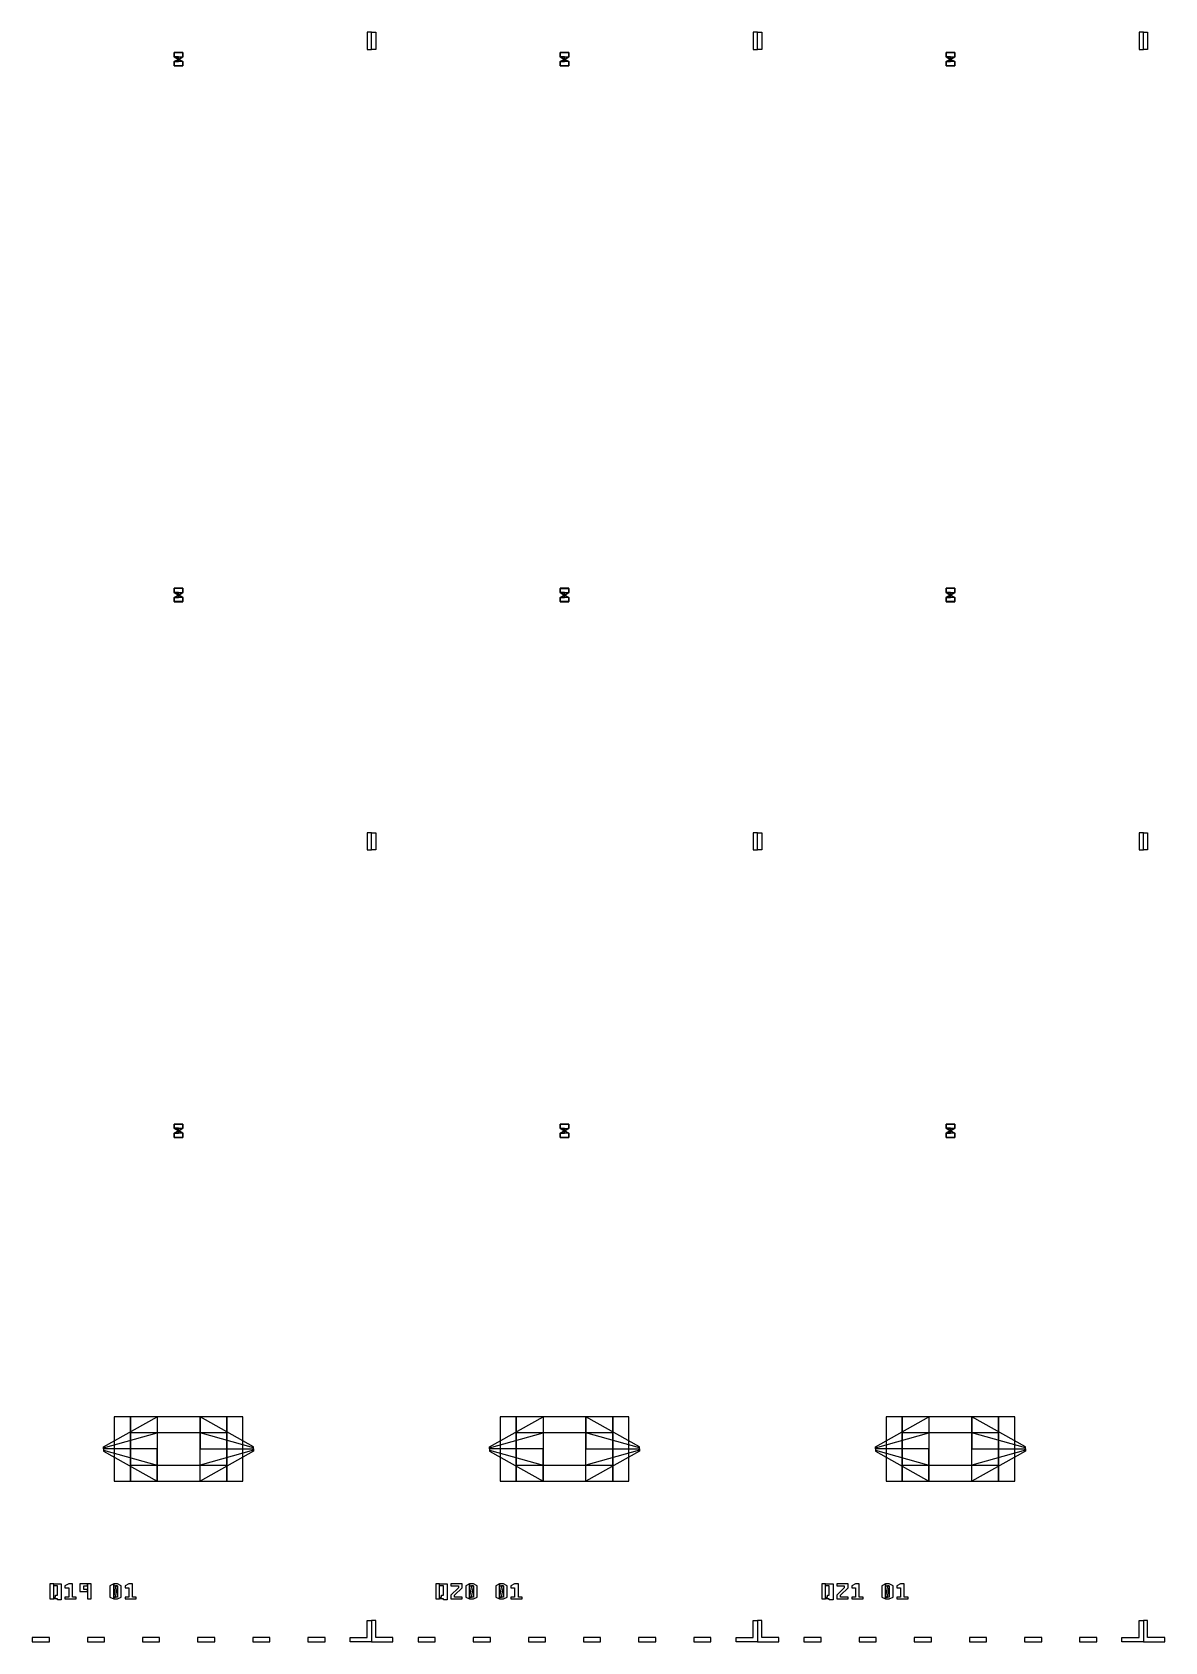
# Model space of a CAD drawing. Extents: x -50899 to 50899, y -48295 to 50898.
# Drawn here: x 4717 to 10000, y -39225 to -31714 of the extents above; entities that cross this region are included whole.
import ezdxf

# ---------------------------------------------------------------- set-up
doc = ezdxf.new("R2010")
doc.units = 0
doc.layers.add('GAP', color=1, linetype='continuous')
doc.layers.add('PIN', color=3, linetype='continuous')

# ---------------------------------------------------------------- blocks, each defined once
blk = doc.blocks.new('Q18GAP')
for points in [[(2500, 800), (2250, 800), (2250, 809.8), (2500, 950), (2500, 800)], [(2500, 800), (2250, 800), (2250, 809.8), (2500, 950), (2500, 800)], [(2825, 950), (2500, 950), (2500, 650), (2825, 650), (2825, 950)], [(2825, 950), (2500, 950), (2500, 650), (2825, 650), (2825, 950)], [(2900, 950), (2825, 950), (2825, 650), (2900, 650), (2900, 950)], [(2900, 950), (2825, 950), (2825, 650), (2900, 650), (2900, 950)], [(2500, 800), (2250, 800), (2250, 790.2), (2500, 650), (2500, 800)], [(2500, 800), (2250, 800), (2250, 790.2), (2500, 650), (2500, 800)]]:
    blk.add_lwpolyline(points)
blk = doc.blocks.new('Q18PIN')
for points in [[(2500, 800), (2250, 800), (2250, 805), (2500, 875), (2500, 800)], [(2500, 800), (2250, 800), (2250, 805), (2500, 875), (2500, 800)], [(2825, 875), (2500, 875), (2500, 725), (2825, 725), (2825, 875)], [(2825, 875), (2500, 875), (2500, 725), (2825, 725), (2825, 875)], [(2500, 800), (2250, 800), (2250, 795), (2500, 725), (2500, 800)], [(2500, 800), (2250, 800), (2250, 795), (2500, 725), (2500, 800)]]:
    blk.add_lwpolyline(points)
blk = doc.blocks.new('Q19')
at = {"layer": 'GAP'}
for points in [[(1700, 7331.4), (1700, 7411.4), (1680, 7411.4), (1680, 7331.4), (1700, 7331.4)], [(1700, 3595.7), (1700, 3675.7), (1680, 3675.7), (1680, 3595.7), (1700, 3595.7)], [(1700, -100), (1600, -100), (1600, -80), (1680, -80), (1680, 0), (1700, 0), (1700, -100)], [(117.1, -100), (197.1, -100), (197.1, -80), (117.1, -80), (117.1, -100)], [(374.3, -100), (454.3, -100), (454.3, -80), (374.3, -80), (374.3, -100)], [(631.4, -100), (711.4, -100), (711.4, -80), (631.4, -80), (631.4, -100)], [(888.6, -100), (968.6, -100), (968.6, -80), (888.6, -80), (888.6, -100)], [(1145.7, -100), (1225.7, -100), (1225.7, -80), (1145.7, -80), (1145.7, -100)], [(1402.9, -100), (1482.9, -100), (1482.9, -80), (1402.9, -80), (1402.9, -100)]]:
    blk.add_lwpolyline(points, dxfattribs=at)
blk = doc.blocks.new('Q19GAP')
for points in [[(820.2, 7316.2), (820.2, 7316.4), (779.8, 7316.4), (779.8, 7316.2), (820.2, 7316.2)], [(780, 7296.2), (780, 7316.2), (779.8, 7316.2), (779.8, 7296.2), (780, 7296.2)], [(797.5, 7286.2), (780, 7296.2), (779.8, 7296.2), (797.3, 7286.2), (797.5, 7286.2)], [(802.7, 7286), (802.7, 7286.2), (797.3, 7286.2), (797.3, 7286), (802.7, 7286)], [(802.5, 7286.2), (820, 7296.2), (820.2, 7296.2), (802.7, 7286.2), (802.5, 7286.2)], [(820, 7296.2), (820, 7316.2), (820.2, 7316.2), (820.2, 7296.2), (820, 7296.2)], [(780, 7274), (799.6, 7284), (799.4, 7284), (779.8, 7274), (780, 7274)], [(780, 7254), (780, 7274), (779.8, 7274), (779.8, 7254), (780, 7254)], [(820.2, 7253.8), (820.2, 7254), (779.8, 7254), (779.8, 7253.8), (820.2, 7253.8)], [(799.6, 7284), (799.6, 7286), (799.4, 7286), (799.4, 7284), (799.6, 7284)], [(800.4, 7284), (800.4, 7286), (800.6, 7286), (800.6, 7284), (800.4, 7284)], [(820, 7274), (800.4, 7284), (800.6, 7284), (820.2, 7274), (820, 7274)], [(820, 7254), (820, 7274), (820.2, 7274), (820.2, 7254), (820, 7254)], [(820.2, 4816.2), (820.2, 4816.4), (779.8, 4816.4), (779.8, 4816.2), (820.2, 4816.2)], [(780, 4796.2), (780, 4816.2), (779.8, 4816.2), (779.8, 4796.2), (780, 4796.2)], [(820, 4796.2), (820, 4816.2), (820.2, 4816.2), (820.2, 4796.2), (820, 4796.2)], [(797.5, 4786.2), (780, 4796.2), (779.8, 4796.2), (797.3, 4786.2), (797.5, 4786.2)], [(780, 4774), (799.6, 4784), (799.4, 4784), (779.8, 4774), (780, 4774)], [(780, 4754), (780, 4774), (779.8, 4774), (779.8, 4754), (780, 4754)], [(820.2, 4753.8), (820.2, 4754), (779.8, 4754), (779.8, 4753.8), (820.2, 4753.8)], [(802.7, 4786), (802.7, 4786.2), (797.3, 4786.2), (797.3, 4786), (802.7, 4786)], [(799.6, 4784), (799.6, 4786), (799.4, 4786), (799.4, 4784), (799.6, 4784)], [(800.4, 4784), (800.4, 4786), (800.6, 4786), (800.6, 4784), (800.4, 4784)], [(820, 4774), (800.4, 4784), (800.6, 4784), (820.2, 4774), (820, 4774)], [(802.5, 4786.2), (820, 4796.2), (820.2, 4796.2), (802.7, 4786.2), (802.5, 4786.2)], [(820, 4754), (820, 4774), (820.2, 4774), (820.2, 4754), (820, 4754)], [(820.2, 2316.2), (820.2, 2316.4), (779.8, 2316.4), (779.8, 2316.2), (820.2, 2316.2)], [(780, 2296.2), (780, 2316.2), (779.8, 2316.2), (779.8, 2296.2), (780, 2296.2)], [(797.5, 2286.2), (780, 2296.2), (779.8, 2296.2), (797.3, 2286.2), (797.5, 2286.2)], [(780, 2274), (799.6, 2284), (799.4, 2284), (779.8, 2274), (780, 2274)], [(780, 2254), (780, 2274), (779.8, 2274), (779.8, 2254), (780, 2254)], [(820.2, 2253.8), (820.2, 2254), (779.8, 2254), (779.8, 2253.8), (820.2, 2253.8)], [(802.7, 2286), (802.7, 2286.2), (797.3, 2286.2), (797.3, 2286), (802.7, 2286)], [(799.6, 2284), (799.6, 2286), (799.4, 2286), (799.4, 2284), (799.6, 2284)], [(800.4, 2284), (800.4, 2286), (800.6, 2286), (800.6, 2284), (800.4, 2284)], [(820, 2274), (800.4, 2284), (800.6, 2284), (820.2, 2274), (820, 2274)], [(802.5, 2286.2), (820, 2296.2), (820.2, 2296.2), (802.7, 2286.2), (802.5, 2286.2)], [(820, 2296.2), (820, 2316.2), (820.2, 2316.2), (820.2, 2296.2), (820, 2296.2)], [(820, 2254), (820, 2274), (820.2, 2274), (820.2, 2254), (820, 2254)], [(2500, 800), (2250, 800), (2250, 809.8), (2500, 950), (2500, 800)], [(2500, 800), (2250, 800), (2250, 809.8), (2500, 950), (2500, 800)], [(2825, 950), (2500, 950), (2500, 650), (2825, 650), (2825, 950)], [(2825, 950), (2500, 950), (2500, 650), (2825, 650), (2825, 950)], [(2900, 950), (2825, 950), (2825, 650), (2900, 650), (2900, 950)], [(2900, 950), (2825, 950), (2825, 650), (2900, 650), (2900, 950)], [(2500, 800), (2250, 800), (2250, 790.2), (2500, 650), (2500, 800)], [(2500, 800), (2250, 800), (2250, 790.2), (2500, 650), (2500, 800)]]:
    blk.add_lwpolyline(points)
at = {"layer": 'GAP'}
for points in [[(200, 100), (217.5, 100), (217.5, 170), (200, 170), (200, 100)], [(217.5, 108.8), (226.2, 108.8), (226.2, 117.5), (235, 117.5), (235, 161.2), (217.5, 161.2), (217.5, 170), (252.5, 170), (252.5, 95.6), (235, 95.6), (235, 100), (217.5, 100), (217.5, 108.8)], [(270, 100), (322.5, 100), (322.5, 108.8), (305, 108.8), (305, 170), (287.5, 170), (270, 161.2), (270, 152.5), (287.5, 152.5), (287.5, 108.8), (270, 108.8), (270, 100), (270, 100)], [(375, 170), (340, 170), (340, 135), (375, 135), (375, 143.8), (357.5, 143.8), (357.5, 161.2), (375, 161.2), (375, 170)], [(375, 100), (392.5, 100), (392.5, 170), (375, 170), (375, 100)]]:
    blk.add_lwpolyline(points, dxfattribs=at)
blk = doc.blocks.new('Q19PIN')
for points in [[(820, 7296.2), (820, 7316.2), (780, 7316.2), (780, 7296.2), (820, 7296.2)], [(800, 7286.2), (800, 7296.2), (780, 7296.2), (797.5, 7286.2), (800, 7286.2)], [(800, 7286.2), (800, 7296.2), (820, 7296.2), (802.5, 7286.2), (800, 7286.2)], [(800, 7274), (800, 7284), (799.605, 7284), (780, 7274), (800, 7274)], [(820, 7254), (820, 7274), (780, 7274), (780, 7254), (820, 7254)], [(800.395, 7284), (800.395, 7286), (799.605, 7286), (799.605, 7284), (800.395, 7284)], [(800, 7274), (800, 7284), (800.395, 7284), (820, 7274), (800, 7274)], [(820, 4796.2), (820, 4816.2), (780, 4816.2), (780, 4796.2), (820, 4796.2)], [(800, 4786.2), (800, 4796.2), (780, 4796.2), (797.5, 4786.2), (800, 4786.2)], [(800, 4774), (800, 4784), (799.605, 4784), (780, 4774), (800, 4774)], [(820, 4754), (820, 4774), (780, 4774), (780, 4754), (820, 4754)], [(800.395, 4784), (800.395, 4786), (799.605, 4786), (799.605, 4784), (800.395, 4784)], [(800, 4786.2), (800, 4796.2), (820, 4796.2), (802.5, 4786.2), (800, 4786.2)], [(800, 4774), (800, 4784), (800.395, 4784), (820, 4774), (800, 4774)], [(820, 2296.2), (820, 2316.2), (780, 2316.2), (780, 2296.2), (820, 2296.2)], [(800, 2286.2), (800, 2296.2), (780, 2296.2), (797.5, 2286.2), (800, 2286.2)], [(800, 2274), (800, 2284), (799.605, 2284), (780, 2274), (800, 2274)], [(820, 2254), (820, 2274), (780, 2274), (780, 2254), (820, 2254)], [(800.395, 2284), (800.395, 2286), (799.605, 2286), (799.605, 2284), (800.395, 2284)], [(800, 2286.2), (800, 2296.2), (820, 2296.2), (802.5, 2286.2), (800, 2286.2)], [(800, 2274), (800, 2284), (800.395, 2284), (820, 2274), (800, 2274)], [(2500, 800), (2250, 800), (2250, 805), (2500, 875), (2500, 800)], [(2500, 800), (2250, 800), (2250, 805), (2500, 875), (2500, 800)], [(2825, 875), (2500, 875), (2500, 725), (2825, 725), (2825, 875)], [(2825, 875), (2500, 875), (2500, 725), (2825, 725), (2825, 875)], [(2500, 800), (2250, 800), (2250, 795), (2500, 725), (2500, 800)], [(2500, 800), (2250, 800), (2250, 795), (2500, 725), (2500, 800)]]:
    blk.add_lwpolyline(points)
blk = doc.blocks.new('Q20')
at = {"layer": 'GAP'}
for points in [[(-100, 7331.4), (-100, 7411.4), (-80, 7411.4), (-80, 7331.4), (-100, 7331.4)], [(1700, 7331.4), (1700, 7411.4), (1680, 7411.4), (1680, 7331.4), (1700, 7331.4)], [(-100, 3595.7), (-100, 3675.7), (-80, 3675.7), (-80, 3595.7), (-100, 3595.7)], [(1700, 3595.7), (1700, 3675.7), (1680, 3675.7), (1680, 3595.7), (1700, 3595.7)], [(-100, -100), (0, -100), (0, -80), (-80, -80), (-80, 0), (-100, 0), (-100, -100)], [(1700, -100), (1600, -100), (1600, -80), (1680, -80), (1680, 0), (1700, 0), (1700, -100)], [(117.1, -100), (197.1, -100), (197.1, -80), (117.1, -80), (117.1, -100)], [(374.3, -100), (454.3, -100), (454.3, -80), (374.3, -80), (374.3, -100)], [(631.4, -100), (711.4, -100), (711.4, -80), (631.4, -80), (631.4, -100)], [(888.6, -100), (968.6, -100), (968.6, -80), (888.6, -80), (888.6, -100)], [(1145.7, -100), (1225.7, -100), (1225.7, -80), (1145.7, -80), (1145.7, -100)], [(1402.9, -100), (1482.9, -100), (1482.9, -80), (1402.9, -80), (1402.9, -100)]]:
    blk.add_lwpolyline(points, dxfattribs=at)
blk = doc.blocks.new('Q20GAP')
for points in [[(820.2, 7316.1), (820.2, 7316.3), (779.8, 7316.3), (779.8, 7316.1), (820.2, 7316.1)], [(780, 7296.1), (780, 7316.1), (779.8, 7316.1), (779.8, 7296.1), (780, 7296.1)], [(797.5, 7286.1), (780, 7296.1), (779.8, 7296.1), (797.3, 7286.1), (797.5, 7286.1)], [(802.7, 7286), (802.7, 7286.1), (797.3, 7286.1), (797.3, 7286), (802.7, 7286)], [(802.5, 7286.1), (820, 7296.1), (820.2, 7296.1), (802.7, 7286.1), (802.5, 7286.1)], [(820, 7296.1), (820, 7316.1), (820.2, 7316.1), (820.2, 7296.1), (820, 7296.1)], [(780, 7274), (799.6, 7284), (799.4, 7284), (779.8, 7274), (780, 7274)], [(780, 7254), (780, 7274), (779.8, 7274), (779.8, 7254), (780, 7254)], [(820.2, 7253.8), (820.2, 7254), (779.8, 7254), (779.8, 7253.8), (820.2, 7253.8)], [(799.6, 7284), (799.6, 7286), (799.4, 7286), (799.4, 7284), (799.6, 7284)], [(800.4, 7284), (800.4, 7286), (800.6, 7286), (800.6, 7284), (800.4, 7284)], [(820, 7274), (800.4, 7284), (800.6, 7284), (820.2, 7274), (820, 7274)], [(820, 7254), (820, 7274), (820.2, 7274), (820.2, 7254), (820, 7254)], [(820.2, 4816.1), (820.2, 4816.3), (779.8, 4816.3), (779.8, 4816.1), (820.2, 4816.1)], [(780, 4796.1), (780, 4816.1), (779.8, 4816.1), (779.8, 4796.1), (780, 4796.1)], [(820, 4796.1), (820, 4816.1), (820.2, 4816.1), (820.2, 4796.1), (820, 4796.1)], [(797.5, 4786.1), (780, 4796.1), (779.8, 4796.1), (797.3, 4786.1), (797.5, 4786.1)], [(780, 4774), (799.6, 4784), (799.4, 4784), (779.8, 4774), (780, 4774)], [(780, 4754), (780, 4774), (779.8, 4774), (779.8, 4754), (780, 4754)], [(820.2, 4753.8), (820.2, 4754), (779.8, 4754), (779.8, 4753.8), (820.2, 4753.8)], [(802.7, 4786), (802.7, 4786.1), (797.3, 4786.1), (797.3, 4786), (802.7, 4786)], [(799.6, 4784), (799.6, 4786), (799.4, 4786), (799.4, 4784), (799.6, 4784)], [(800.4, 4784), (800.4, 4786), (800.6, 4786), (800.6, 4784), (800.4, 4784)], [(820, 4774), (800.4, 4784), (800.6, 4784), (820.2, 4774), (820, 4774)], [(802.5, 4786.1), (820, 4796.1), (820.2, 4796.1), (802.7, 4786.1), (802.5, 4786.1)], [(820, 4754), (820, 4774), (820.2, 4774), (820.2, 4754), (820, 4754)], [(820.2, 2316.2), (820.2, 2316.4), (779.8, 2316.4), (779.8, 2316.2), (820.2, 2316.2)], [(780, 2296.2), (780, 2316.2), (779.8, 2316.2), (779.8, 2296.2), (780, 2296.2)], [(797.5, 2286.2), (780, 2296.2), (779.8, 2296.2), (797.3, 2286.2), (797.5, 2286.2)], [(780, 2274), (799.6, 2284), (799.4, 2284), (779.8, 2274), (780, 2274)], [(780, 2254), (780, 2274), (779.8, 2274), (779.8, 2254), (780, 2254)], [(820.2, 2253.8), (820.2, 2254), (779.8, 2254), (779.8, 2253.8), (820.2, 2253.8)], [(802.7, 2286), (802.7, 2286.2), (797.3, 2286.2), (797.3, 2286), (802.7, 2286)], [(799.6, 2284), (799.6, 2286), (799.4, 2286), (799.4, 2284), (799.6, 2284)], [(800.4, 2284), (800.4, 2286), (800.6, 2286), (800.6, 2284), (800.4, 2284)], [(820, 2274), (800.4, 2284), (800.6, 2284), (820.2, 2274), (820, 2274)], [(802.5, 2286.2), (820, 2296.2), (820.2, 2296.2), (802.7, 2286.2), (802.5, 2286.2)], [(820, 2296.2), (820, 2316.2), (820.2, 2316.2), (820.2, 2296.2), (820, 2296.2)], [(820, 2254), (820, 2274), (820.2, 2274), (820.2, 2254), (820, 2254)], [(-1300, 650), (-1225, 650), (-1225, 950), (-1300, 950), (-1300, 650)], [(-1300, 650), (-1225, 650), (-1225, 950), (-1300, 950), (-1300, 650)], [(-1225, 650), (-900, 650), (-900, 950), (-1225, 950), (-1225, 650)], [(-1225, 650), (-900, 650), (-900, 950), (-1225, 950), (-1225, 650)], [(-900, 800), (-650, 800), (-650, 809.8), (-900, 950), (-900, 800)], [(-900, 800), (-650, 800), (-650, 809.8), (-900, 950), (-900, 800)], [(2500, 800), (2250, 800), (2250, 809.8), (2500, 950), (2500, 800)], [(2500, 800), (2250, 800), (2250, 809.8), (2500, 950), (2500, 800)], [(2825, 950), (2500, 950), (2500, 650), (2825, 650), (2825, 950)], [(2825, 950), (2500, 950), (2500, 650), (2825, 650), (2825, 950)], [(2900, 950), (2825, 950), (2825, 650), (2900, 650), (2900, 950)], [(2900, 950), (2825, 950), (2825, 650), (2900, 650), (2900, 950)], [(-900, 800), (-650, 800), (-650, 790.2), (-900, 650), (-900, 800)], [(-900, 800), (-650, 800), (-650, 790.2), (-900, 650), (-900, 800)], [(2500, 800), (2250, 800), (2250, 790.2), (2500, 650), (2500, 800)], [(2500, 800), (2250, 800), (2250, 790.2), (2500, 650), (2500, 800)]]:
    blk.add_lwpolyline(points)
at = {"layer": 'GAP'}
for points in [[(200, 100), (217.5, 100), (217.5, 170), (200, 170), (200, 100)], [(217.5, 108.8), (226.2, 108.8), (226.2, 117.5), (235, 117.5), (235, 161.2), (217.5, 161.2), (217.5, 170), (252.5, 170), (252.5, 95.6), (235, 95.6), (235, 100), (217.5, 100), (217.5, 108.8)], [(270, 100), (322.5, 100), (322.5, 108.8), (287.5, 108.8), (287.5, 117.5), (322.5, 152.5), (322.5, 170), (270, 170), (270, 161.2), (305, 161.2), (305, 152.5), (270, 117.5), (270, 100), (270, 100)], [(340, 108.8), (357.5, 100), (357.5, 170), (340, 161.2), (340, 108.8)], [(357.5, 100), (375, 100), (392.5, 108.8), (392.5, 161.2), (375, 170), (357.5, 170), (357.5, 161.2), (375, 161.2), (375, 108.8), (357.5, 108.8), (357.5, 100)], [(357.5, 108.8), (366.2, 108.8), (375, 156.9), (375, 161.2), (366.2, 161.2), (357.5, 113.1), (357.5, 108.8)]]:
    blk.add_lwpolyline(points, dxfattribs=at)
blk = doc.blocks.new('Q20PIN')
for points in [[(820, 7296.15), (820, 7316.15), (780, 7316.15), (780, 7296.15), (820, 7296.15)], [(800, 7286.15), (800, 7296.15), (780, 7296.15), (797.5, 7286.15), (800, 7286.15)], [(800, 7286.15), (800, 7296.15), (820, 7296.15), (802.5, 7286.15), (800, 7286.15)], [(800, 7274), (800, 7284), (799.605, 7284), (780, 7274), (800, 7274)], [(820, 7254), (820, 7274), (780, 7274), (780, 7254), (820, 7254)], [(800.395, 7284), (800.395, 7286), (799.605, 7286), (799.605, 7284), (800.395, 7284)], [(800, 7274), (800, 7284), (800.395, 7284), (820, 7274), (800, 7274)], [(820, 4796.15), (820, 4816.15), (780, 4816.15), (780, 4796.15), (820, 4796.15)], [(800, 4786.15), (800, 4796.15), (780, 4796.15), (797.5, 4786.15), (800, 4786.15)], [(800, 4774), (800, 4784), (799.605, 4784), (780, 4774), (800, 4774)], [(820, 4754), (820, 4774), (780, 4774), (780, 4754), (820, 4754)], [(800.395, 4784), (800.395, 4786), (799.605, 4786), (799.605, 4784), (800.395, 4784)], [(800, 4786.15), (800, 4796.15), (820, 4796.15), (802.5, 4786.15), (800, 4786.15)], [(800, 4774), (800, 4784), (800.395, 4784), (820, 4774), (800, 4774)], [(820, 2296.15), (820, 2316.15), (780, 2316.15), (780, 2296.15), (820, 2296.15)], [(800, 2286.15), (800, 2296.15), (780, 2296.15), (797.5, 2286.15), (800, 2286.15)], [(800, 2274), (800, 2284), (799.605, 2284), (780, 2274), (800, 2274)], [(820, 2254), (820, 2274), (780, 2274), (780, 2254), (820, 2254)], [(800.395, 2284), (800.395, 2286), (799.605, 2286), (799.605, 2284), (800.395, 2284)], [(800, 2286.15), (800, 2296.15), (820, 2296.15), (802.5, 2286.15), (800, 2286.15)], [(800, 2274), (800, 2284), (800.395, 2284), (820, 2274), (800, 2274)], [(-1225, 725), (-900, 725), (-900, 875), (-1225, 875), (-1225, 725)], [(-1225, 725), (-900, 725), (-900, 875), (-1225, 875), (-1225, 725)], [(-900, 800), (-650, 800), (-650, 805), (-900, 875), (-900, 800)], [(-900, 800), (-650, 800), (-650, 805), (-900, 875), (-900, 800)], [(2500, 800), (2250, 800), (2250, 805), (2500, 875), (2500, 800)], [(2500, 800), (2250, 800), (2250, 805), (2500, 875), (2500, 800)], [(2825, 875), (2500, 875), (2500, 725), (2825, 725), (2825, 875)], [(2825, 875), (2500, 875), (2500, 725), (2825, 725), (2825, 875)], [(-900, 800), (-650, 800), (-650, 795), (-900, 725), (-900, 800)], [(-900, 800), (-650, 800), (-650, 795), (-900, 725), (-900, 800)], [(2500, 800), (2250, 800), (2250, 795), (2500, 725), (2500, 800)], [(2500, 800), (2250, 800), (2250, 795), (2500, 725), (2500, 800)]]:
    blk.add_lwpolyline(points)
blk = doc.blocks.new('Q21')
at = {"layer": 'GAP'}
for points in [[(-100, 7331.4), (-100, 7411.4), (-80, 7411.4), (-80, 7331.4), (-100, 7331.4)], [(1700, 7331.4), (1700, 7411.4), (1680, 7411.4), (1680, 7331.4), (1700, 7331.4)], [(-100, 3595.7), (-100, 3675.7), (-80, 3675.7), (-80, 3595.7), (-100, 3595.7)], [(1700, 3595.7), (1700, 3675.7), (1680, 3675.7), (1680, 3595.7), (1700, 3595.7)], [(-100, -100), (0, -100), (0, -80), (-80, -80), (-80, 0), (-100, 0), (-100, -100)], [(1700, -100), (1600, -100), (1600, -80), (1680, -80), (1680, 0), (1700, 0), (1700, -100)], [(117.1, -100), (197.1, -100), (197.1, -80), (117.1, -80), (117.1, -100)], [(374.3, -100), (454.3, -100), (454.3, -80), (374.3, -80), (374.3, -100)], [(631.4, -100), (711.4, -100), (711.4, -80), (631.4, -80), (631.4, -100)], [(888.6, -100), (968.6, -100), (968.6, -80), (888.6, -80), (888.6, -100)], [(1145.7, -100), (1225.7, -100), (1225.7, -80), (1145.7, -80), (1145.7, -100)], [(1402.9, -100), (1482.9, -100), (1482.9, -80), (1402.9, -80), (1402.9, -100)]]:
    blk.add_lwpolyline(points, dxfattribs=at)
blk = doc.blocks.new('Q21GAP')
for points in [[(820.2, 7316.2), (820.2, 7316.4), (779.8, 7316.4), (779.8, 7316.2), (820.2, 7316.2)], [(780, 7296.2), (780, 7316.2), (779.8, 7316.2), (779.8, 7296.2), (780, 7296.2)], [(797.5, 7286.2), (780, 7296.2), (779.8, 7296.2), (797.3, 7286.2), (797.5, 7286.2)], [(802.7, 7286), (802.7, 7286.2), (797.3, 7286.2), (797.3, 7286), (802.7, 7286)], [(802.5, 7286.2), (820, 7296.2), (820.2, 7296.2), (802.7, 7286.2), (802.5, 7286.2)], [(820, 7296.2), (820, 7316.2), (820.2, 7316.2), (820.2, 7296.2), (820, 7296.2)], [(780, 7274), (799.6, 7284), (799.4, 7284), (779.8, 7274), (780, 7274)], [(780, 7254), (780, 7274), (779.8, 7274), (779.8, 7254), (780, 7254)], [(820.2, 7253.8), (820.2, 7254), (779.8, 7254), (779.8, 7253.8), (820.2, 7253.8)], [(799.6, 7284), (799.6, 7286), (799.4, 7286), (799.4, 7284), (799.6, 7284)], [(800.4, 7284), (800.4, 7286), (800.6, 7286), (800.6, 7284), (800.4, 7284)], [(820, 7274), (800.4, 7284), (800.6, 7284), (820.2, 7274), (820, 7274)], [(820, 7254), (820, 7274), (820.2, 7274), (820.2, 7254), (820, 7254)], [(820.2, 4816.2), (820.2, 4816.4), (779.8, 4816.4), (779.8, 4816.2), (820.2, 4816.2)], [(780, 4796.2), (780, 4816.2), (779.8, 4816.2), (779.8, 4796.2), (780, 4796.2)], [(820, 4796.2), (820, 4816.2), (820.2, 4816.2), (820.2, 4796.2), (820, 4796.2)], [(797.5, 4786.2), (780, 4796.2), (779.8, 4796.2), (797.3, 4786.2), (797.5, 4786.2)], [(780, 4774), (799.6, 4784), (799.4, 4784), (779.8, 4774), (780, 4774)], [(780, 4754), (780, 4774), (779.8, 4774), (779.8, 4754), (780, 4754)], [(820.2, 4753.8), (820.2, 4754), (779.8, 4754), (779.8, 4753.8), (820.2, 4753.8)], [(802.7, 4786), (802.7, 4786.2), (797.3, 4786.2), (797.3, 4786), (802.7, 4786)], [(799.6, 4784), (799.6, 4786), (799.4, 4786), (799.4, 4784), (799.6, 4784)], [(800.4, 4784), (800.4, 4786), (800.6, 4786), (800.6, 4784), (800.4, 4784)], [(820, 4774), (800.4, 4784), (800.6, 4784), (820.2, 4774), (820, 4774)], [(802.5, 4786.2), (820, 4796.2), (820.2, 4796.2), (802.7, 4786.2), (802.5, 4786.2)], [(820, 4754), (820, 4774), (820.2, 4774), (820.2, 4754), (820, 4754)], [(820.2, 2316.2), (820.2, 2316.4), (779.8, 2316.4), (779.8, 2316.2), (820.2, 2316.2)], [(780, 2296.2), (780, 2316.2), (779.8, 2316.2), (779.8, 2296.2), (780, 2296.2)], [(797.5, 2286.2), (780, 2296.2), (779.8, 2296.2), (797.3, 2286.2), (797.5, 2286.2)], [(780, 2274), (799.6, 2284), (799.4, 2284), (779.8, 2274), (780, 2274)], [(780, 2254), (780, 2274), (779.8, 2274), (779.8, 2254), (780, 2254)], [(820.2, 2253.8), (820.2, 2254), (779.8, 2254), (779.8, 2253.8), (820.2, 2253.8)], [(802.7, 2286), (802.7, 2286.2), (797.3, 2286.2), (797.3, 2286), (802.7, 2286)], [(799.6, 2284), (799.6, 2286), (799.4, 2286), (799.4, 2284), (799.6, 2284)], [(800.4, 2284), (800.4, 2286), (800.6, 2286), (800.6, 2284), (800.4, 2284)], [(820, 2274), (800.4, 2284), (800.6, 2284), (820.2, 2274), (820, 2274)], [(802.5, 2286.2), (820, 2296.2), (820.2, 2296.2), (802.7, 2286.2), (802.5, 2286.2)], [(820, 2296.2), (820, 2316.2), (820.2, 2316.2), (820.2, 2296.2), (820, 2296.2)], [(820, 2254), (820, 2274), (820.2, 2274), (820.2, 2254), (820, 2254)], [(-1300, 650), (-1225, 650), (-1225, 950), (-1300, 950), (-1300, 650)], [(-1300, 650), (-1225, 650), (-1225, 950), (-1300, 950), (-1300, 650)], [(-1225, 650), (-900, 650), (-900, 950), (-1225, 950), (-1225, 650)], [(-1225, 650), (-900, 650), (-900, 950), (-1225, 950), (-1225, 650)], [(-900, 800), (-650, 800), (-650, 809.8), (-900, 950), (-900, 800)], [(-900, 800), (-650, 800), (-650, 809.8), (-900, 950), (-900, 800)], [(-900, 800), (-650, 800), (-650, 790.2), (-900, 650), (-900, 800)], [(-900, 800), (-650, 800), (-650, 790.2), (-900, 650), (-900, 800)]]:
    blk.add_lwpolyline(points)
at = {"layer": 'GAP'}
for points in [[(200, 100), (217.5, 100), (217.5, 170), (200, 170), (200, 100)], [(217.5, 108.8), (226.2, 108.8), (226.2, 117.5), (235, 117.5), (235, 161.2), (217.5, 161.2), (217.5, 170), (252.5, 170), (252.5, 95.6), (235, 95.6), (235, 100), (217.5, 100), (217.5, 108.8)], [(270, 100), (322.5, 100), (322.5, 108.8), (287.5, 108.8), (287.5, 117.5), (322.5, 152.5), (322.5, 170), (270, 170), (270, 161.2), (305, 161.2), (305, 152.5), (270, 117.5), (270, 100), (270, 100)], [(340, 100), (392.5, 100), (392.5, 108.8), (375, 108.8), (375, 170), (357.5, 170), (340, 161.2), (340, 152.5), (357.5, 152.5), (357.5, 108.8), (340, 108.8), (340, 100), (340, 100)]]:
    blk.add_lwpolyline(points, dxfattribs=at)
blk = doc.blocks.new('Q21PIN')
for points in [[(820, 7296.2), (820, 7316.2), (780, 7316.2), (780, 7296.2), (820, 7296.2)], [(800, 7286.2), (800, 7296.2), (780, 7296.2), (797.5, 7286.2), (800, 7286.2)], [(800, 7286.2), (800, 7296.2), (820, 7296.2), (802.5, 7286.2), (800, 7286.2)], [(800, 7274), (800, 7284), (799.575, 7284), (780, 7274), (800, 7274)], [(820, 7254), (820, 7274), (780, 7274), (780, 7254), (820, 7254)], [(800.425, 7284), (800.425, 7286), (799.575, 7286), (799.575, 7284), (800.425, 7284)], [(800, 7274), (800, 7284), (800.425, 7284), (820, 7274), (800, 7274)], [(820, 4796.2), (820, 4816.2), (780, 4816.2), (780, 4796.2), (820, 4796.2)], [(800, 4786.2), (800, 4796.2), (780, 4796.2), (797.5, 4786.2), (800, 4786.2)], [(800, 4774), (800, 4784), (799.575, 4784), (780, 4774), (800, 4774)], [(820, 4754), (820, 4774), (780, 4774), (780, 4754), (820, 4754)], [(800.425, 4784), (800.425, 4786), (799.575, 4786), (799.575, 4784), (800.425, 4784)], [(800, 4786.2), (800, 4796.2), (820, 4796.2), (802.5, 4786.2), (800, 4786.2)], [(800, 4774), (800, 4784), (800.425, 4784), (820, 4774), (800, 4774)], [(820, 2296.2), (820, 2316.2), (780, 2316.2), (780, 2296.2), (820, 2296.2)], [(800, 2286.2), (800, 2296.2), (780, 2296.2), (797.5, 2286.2), (800, 2286.2)], [(800, 2274), (800, 2284), (799.575, 2284), (780, 2274), (800, 2274)], [(820, 2254), (820, 2274), (780, 2274), (780, 2254), (820, 2254)], [(800.425, 2284), (800.425, 2286), (799.575, 2286), (799.575, 2284), (800.425, 2284)], [(800, 2286.2), (800, 2296.2), (820, 2296.2), (802.5, 2286.2), (800, 2286.2)], [(800, 2274), (800, 2284), (800.425, 2284), (820, 2274), (800, 2274)], [(-1225, 725), (-900, 725), (-900, 875), (-1225, 875), (-1225, 725)], [(-1225, 725), (-900, 725), (-900, 875), (-1225, 875), (-1225, 725)], [(-900, 800), (-650, 800), (-650, 805), (-900, 875), (-900, 800)], [(-900, 800), (-650, 800), (-650, 805), (-900, 875), (-900, 800)], [(-900, 800), (-650, 800), (-650, 795), (-900, 725), (-900, 800)], [(-900, 800), (-650, 800), (-650, 795), (-900, 725), (-900, 800)]]:
    blk.add_lwpolyline(points)
blk = doc.blocks.new('Q22')
at = {"layer": 'GAP'}
for points in [[(-100, 7331.4), (-100, 7411.4), (-80, 7411.4), (-80, 7331.4), (-100, 7331.4)], [(-100, 3595.7), (-100, 3675.7), (-80, 3675.7), (-80, 3595.7), (-100, 3595.7)], [(-100, -100), (0, -100), (0, -80), (-80, -80), (-80, 0), (-100, 0), (-100, -100)]]:
    blk.add_lwpolyline(points, dxfattribs=at)
blk = doc.blocks.new('Q22GAP')
for points in [[(-1300, 650), (-1225, 650), (-1225, 950), (-1300, 950), (-1300, 650)], [(-1300, 650), (-1225, 650), (-1225, 950), (-1300, 950), (-1300, 650)], [(-1225, 650), (-900, 650), (-900, 950), (-1225, 950), (-1225, 650)], [(-1225, 650), (-900, 650), (-900, 950), (-1225, 950), (-1225, 650)], [(-900, 800), (-650, 800), (-650, 809.8), (-900, 950), (-900, 800)], [(-900, 800), (-650, 800), (-650, 809.8), (-900, 950), (-900, 800)], [(-900, 800), (-650, 800), (-650, 790.2), (-900, 650), (-900, 800)], [(-900, 800), (-650, 800), (-650, 790.2), (-900, 650), (-900, 800)]]:
    blk.add_lwpolyline(points)
blk = doc.blocks.new('Q22PIN')
for points in [[(-1225, 725), (-900, 725), (-900, 875), (-1225, 875), (-1225, 725)], [(-1225, 725), (-900, 725), (-900, 875), (-1225, 875), (-1225, 725)], [(-900, 800), (-650, 800), (-650, 805), (-900, 875), (-900, 800)], [(-900, 800), (-650, 800), (-650, 805), (-900, 875), (-900, 800)], [(-900, 800), (-650, 800), (-650, 795), (-900, 725), (-900, 800)], [(-900, 800), (-650, 800), (-650, 795), (-900, 725), (-900, 800)]]:
    blk.add_lwpolyline(points)

msp = doc.modelspace()

# ---------------------------------------------------------------- linework, layer by layer
at = {"layer": 'GAP'}
for points in [[(4800, -39025), (4817.5, -39025), (4817.5, -38955), (4800, -38955), (4800, -39025)], [(4817.5, -39016.2), (4826.2, -39016.2), (4826.2, -39007.5), (4835, -39007.5), (4835, -38963.8), (4817.5, -38963.8), (4817.5, -38955), (4852.5, -38955), (4852.5, -39029.4), (4835, -39029.4), (4835, -39025), (4817.5, -39025), (4817.5, -39016.2)], [(4870, -39025), (4922.5, -39025), (4922.5, -39016.2), (4905, -39016.2), (4905, -38955), (4887.5, -38955), (4870, -38963.8), (4870, -38972.5), (4887.5, -38972.5), (4887.5, -39016.2), (4870, -39016.2), (4870, -39025), (4870, -39025)], [(4975, -38955), (4940, -38955), (4940, -38990), (4975, -38990), (4975, -38981.2), (4957.5, -38981.2), (4957.5, -38963.8), (4975, -38963.8), (4975, -38955)], [(4975, -39025), (4992.5, -39025), (4992.5, -38955), (4975, -38955), (4975, -39025)], [(5080, -39016.2), (5097.5, -39025), (5097.5, -38955), (5080, -38963.8), (5080, -39016.2)], [(5097.5, -39025), (5115, -39025), (5132.5, -39016.2), (5132.5, -38963.8), (5115, -38955), (5097.5, -38955), (5097.5, -38963.8), (5115, -38963.8), (5115, -39016.2), (5097.5, -39016.2), (5097.5, -39025)], [(5097.5, -39016.2), (5106.2, -39016.2), (5115, -38968.1), (5115, -38963.8), (5106.2, -38963.8), (5097.5, -39011.9), (5097.5, -39016.2)], [(5150, -39025), (5202.5, -39025), (5202.5, -39016.2), (5185, -39016.2), (5185, -38955), (5167.5, -38955), (5150, -38963.8), (5150, -38972.5), (5167.5, -38972.5), (5167.5, -39016.2), (5150, -39016.2), (5150, -39025), (5150, -39025)], [(6600, -39025), (6617.5, -39025), (6617.5, -38955), (6600, -38955), (6600, -39025)], [(6617.5, -39016.2), (6626.2, -39016.2), (6626.2, -39007.5), (6635, -39007.5), (6635, -38963.8), (6617.5, -38963.8), (6617.5, -38955), (6652.5, -38955), (6652.5, -39029.4), (6635, -39029.4), (6635, -39025), (6617.5, -39025), (6617.5, -39016.2)], [(6670, -39025), (6722.5, -39025), (6722.5, -39016.2), (6687.5, -39016.2), (6687.5, -39007.5), (6722.5, -38972.5), (6722.5, -38955), (6670, -38955), (6670, -38963.8), (6705, -38963.8), (6705, -38972.5), (6670, -39007.5), (6670, -39025), (6670, -39025)], [(6740, -39016.2), (6757.5, -39025), (6757.5, -38955), (6740, -38963.8), (6740, -39016.2)], [(6757.5, -39025), (6775, -39025), (6792.5, -39016.2), (6792.5, -38963.8), (6775, -38955), (6757.5, -38955), (6757.5, -38963.8), (6775, -38963.8), (6775, -39016.2), (6757.5, -39016.2), (6757.5, -39025)], [(6757.5, -39016.2), (6766.2, -39016.2), (6775, -38968.1), (6775, -38963.8), (6766.2, -38963.8), (6757.5, -39011.9), (6757.5, -39016.2)], [(6880, -39016.2), (6897.5, -39025), (6897.5, -38955), (6880, -38963.8), (6880, -39016.2)], [(6897.5, -39025), (6915, -39025), (6932.5, -39016.2), (6932.5, -38963.8), (6915, -38955), (6897.5, -38955), (6897.5, -38963.8), (6915, -38963.8), (6915, -39016.2), (6897.5, -39016.2), (6897.5, -39025)], [(6897.5, -39016.2), (6906.2, -39016.2), (6915, -38968.1), (6915, -38963.8), (6906.2, -38963.8), (6897.5, -39011.9), (6897.5, -39016.2)], [(6950, -39025), (7002.5, -39025), (7002.5, -39016.2), (6985, -39016.2), (6985, -38955), (6967.5, -38955), (6950, -38963.8), (6950, -38972.5), (6967.5, -38972.5), (6967.5, -39016.2), (6950, -39016.2), (6950, -39025), (6950, -39025)], [(8400, -39025), (8417.5, -39025), (8417.5, -38955), (8400, -38955), (8400, -39025)], [(8417.5, -39016.2), (8426.2, -39016.2), (8426.2, -39007.5), (8435, -39007.5), (8435, -38963.8), (8417.5, -38963.8), (8417.5, -38955), (8452.5, -38955), (8452.5, -39029.4), (8435, -39029.4), (8435, -39025), (8417.5, -39025), (8417.5, -39016.2)], [(8470, -39025), (8522.5, -39025), (8522.5, -39016.2), (8487.5, -39016.2), (8487.5, -39007.5), (8522.5, -38972.5), (8522.5, -38955), (8470, -38955), (8470, -38963.8), (8505, -38963.8), (8505, -38972.5), (8470, -39007.5), (8470, -39025), (8470, -39025)], [(8540, -39025), (8592.5, -39025), (8592.5, -39016.2), (8575, -39016.2), (8575, -38955), (8557.5, -38955), (8540, -38963.8), (8540, -38972.5), (8557.5, -38972.5), (8557.5, -39016.2), (8540, -39016.2), (8540, -39025), (8540, -39025)], [(8680, -39016.2), (8697.5, -39025), (8697.5, -38955), (8680, -38963.8), (8680, -39016.2)], [(8697.5, -39025), (8715, -39025), (8732.5, -39016.2), (8732.5, -38963.8), (8715, -38955), (8697.5, -38955), (8697.5, -38963.8), (8715, -38963.8), (8715, -39016.2), (8697.5, -39016.2), (8697.5, -39025)], [(8697.5, -39016.2), (8706.2, -39016.2), (8715, -38968.1), (8715, -38963.8), (8706.2, -38963.8), (8697.5, -39011.9), (8697.5, -39016.2)], [(8750, -39025), (8802.5, -39025), (8802.5, -39016.2), (8785, -39016.2), (8785, -38955), (8767.5, -38955), (8750, -38963.8), (8750, -38972.5), (8767.5, -38972.5), (8767.5, -39016.2), (8750, -39016.2), (8750, -39025), (8750, -39025)]]:
    msp.add_lwpolyline(points, dxfattribs=at)

# ---------------------------------------------------------------- block references
for name, p in [('Q19', (4600, -39125)), ('Q20', (6400, -39125)), ('Q21', (8200, -39125)), ('Q22', (10000, -39125))]:
    msp.add_blockref(name, p)
for name, p in [('Q18GAP', (2800, -39125)), ('Q19GAP', (4600, -39125)), ('Q20GAP', (6400, -39125)), ('Q21GAP', (8200, -39125)), ('Q22GAP', (10000, -39125))]:
    msp.add_blockref(name, p, dxfattribs=at)
at = {"layer": 'PIN'}
for name, p in [('Q18PIN', (2800, -39125)), ('Q19PIN', (4600, -39125)), ('Q20PIN', (6400, -39125)), ('Q21PIN', (8200, -39125)), ('Q22PIN', (10000, -39125))]:
    msp.add_blockref(name, p, dxfattribs=at)

doc.saveas('drawing.dxf')
